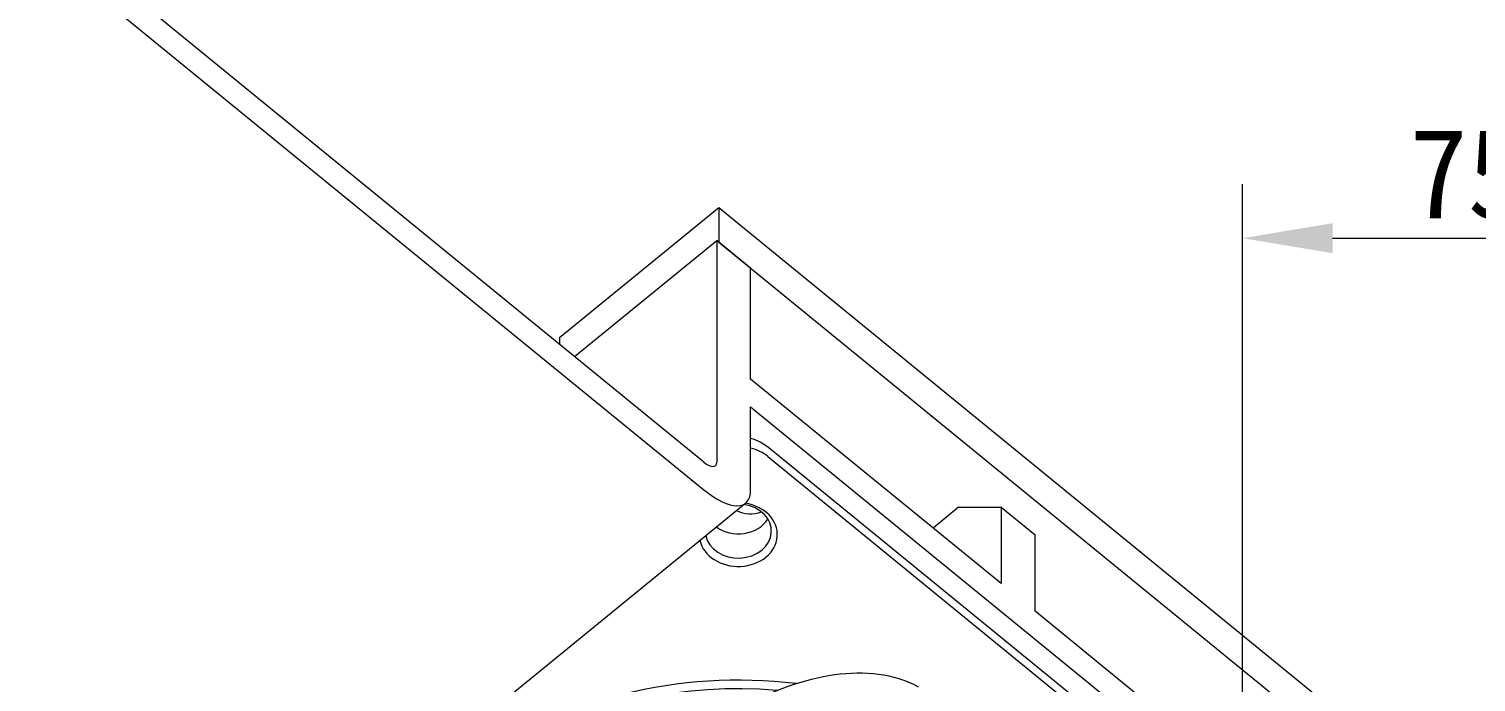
# Model space of a CAD drawing. Header units: millimetres. Extents: x 36 to 2484, y 36 to 1746.
# Drawn here: x 682 to 923.1, y 725.5 to 834.3 of the extents above; entities that cross this region are included whole.
import ezdxf

# ---------------------------------------------------------------- set-up
doc = ezdxf.new("R2010")
doc.units = ezdxf.units.MM
doc.header["$LTSCALE"] = 6
doc.layers.add('가는실선_A4', color=7, linetype='Continuous', lineweight=5)
doc.layers.add('굵은실선_A3', color=7, linetype='Continuous', lineweight=18)
doc.styles.add('치수문자_A3(2.5)', font='')
doc.styles.get('치수문자_A3(2.5)').set_extended_font_data('GulimChe')
doc.dimstyles.new('치수_A3(2.5)', dxfattribs={"dimscale": 6, "dimtxt": 2.5, "dimasz": 2.5, "dimexe": 1.5, "dimexo": 1, "dimgap": 0.5, "dimtad": 1, "dimtoh": 1, "dimdec": 1, "dimrnd": 1e-08, "dimdsep": 46, "dimtxsty": '치수문자_A3(2.5)', "dimcen": 0.09, "dimdle": 10, "dimclrd": 8, "dimclre": 8, "dimclrt": 7, "dimadec": 1, "dimazin": 2, "dimtfac": 0.8, "dimtmove": 0, "dimatfit": 3, "dimfxl": 1, "dimtolj": 1, "dimtzin": 0, "dimlwd": -1, "dimlwe": -1, "dimarcsym": 0})

# ---------------------------------------------------------------- blocks, each defined once
blk = doc.blocks.new('*D30')
at = {"layer": 'Defpoints', "color": 0, "transparency": 16777216}
for p in [(959.17, 799.43), (959.17, 667.43), (884.17, 647.43)]:
    blk.add_point(p, dxfattribs=at)
at = {"layer": '가는실선_A4', "color": 8, "transparency": 16777216}
for p, q in [((884.17, 653.43), (884.17, 808.43)), ((959.17, 673.43), (959.17, 808.43)), ((899.17, 799.43), (944.17, 799.43))]:
    blk.add_line(p, q, dxfattribs=at)
for points in [[(899.17, 801.93), (899.17, 796.93), (884.17, 799.43)], [(944.17, 801.93), (944.17, 796.93), (959.17, 799.43)]]:
    blk.add_solid(points, dxfattribs=at)
at = {"layer": '가는실선_A4', "color": 7, "transparency": 16777216, "insert": (921.67, 810.12), "char_height": 15, "attachment_point": 5, "style": '치수문자_A3(2.5)'}
blk.add_mtext('\\A1;75', dxfattribs=at)

msp = doc.modelspace()

# ---------------------------------------------------------------- linework, layer by layer
at = {"layer": '굵은실선_A3'}
for p, q in [((794.453, 762.106), (686.265, 850.441)), ((686.265, 845.822), (794.453, 757.487)), ((770.411, 782.891), (796.928, 804.541)), ((796.928, 804.541), (908.297, 713.609)), ((796.928, 804.541), (796.928, 798.768)), ((772.886, 779.715), (796.574, 799.056)), ((802.231, 794.438), (796.574, 799.056)), ((796.574, 799.056), (796.574, 762.106)), ((796.928, 798.768), (908.297, 707.835)), ((802.231, 775.962), (802.231, 794.438)), ((770.411, 782.891), (770.411, 781.736)), ((843.95, 741.899), (802.231, 775.962)), ((802.231, 757.487), (802.231, 771.344)), ((802.231, 771.344), (900.519, 691.092)), ((897.424, 689.228), (804.972, 764.714)), ((805.12, 763.033), (897.764, 687.389)), ((659.988, 639.847), (801.41, 755.318)), ((836.879, 754.6), (832.636, 751.136)), ((836.879, 754.6), (843.95, 754.6)), ((843.95, 754.6), (843.95, 741.899)), ((843.95, 754.6), (849.607, 749.982)), ((849.607, 737.28), (849.607, 749.982)), ((902.64, 693.979), (849.607, 737.28))]:
    msp.add_line(p, q, dxfattribs=at)
for centre, major_axis, ratio, start_param, end_param in [((800.177, 758.974), (-7, 0), 0.8187361, 3.9283603, 4.414576), ((794.453, 763.838), (1.897, -2.324), 0.4082483, 5.1760366, 6.7468329), ((794.453, 763.838), (6.957, -8.521), 0.4082483, 5.1760366, 6.7468329), ((800.177, 750.037), (-6.5, 0), 0.8164966, 0.1795239, 4.5328651), ((800.177, 750.614), (5.5, 0), 0.8164966, 3.3056648, 7.6899095), ((800.177, 754.655), (5.5, 0), 0.8164966, 3.9812673, 5.8164457), ((802.231, 756.91), (-4.188, 0), 0.8164966, 0.9772058, 2.0140562), ((800.177, 672.671), (-65.052, 0), 0.8164966, 4.5637774, 6.3546236), ((800.177, 672.094), (-64, 0), 0.8164966, 4.6110232, 6.0216844)]:
    msp.add_ellipse(centre, major_axis=major_axis, ratio=ratio, start_param=start_param, end_param=end_param, dxfattribs=at)
for points, knots in [([(802.231, 766.09), (802.783, 765.943), (803.317, 765.736), (804.225, 765.258), (804.616, 765.001), (804.971, 764.711)], [0.7307637, 0.7307637, 0.7307637, 0.7307637, 0.90280774, 0.90280774, 1.04683892, 1.04683892, 1.04683892, 1.04683892]), ([(737.093, 610.765), (734.937, 613.309), (733.561, 616.47), (731.978, 624.312), (732.137, 629.216), (734.173, 640.273), (736.218, 646.511), (741.898, 659.29), (745.492, 665.812), (753.832, 678.588), (758.559, 684.84), (768.702, 696.534), (774.115, 701.975), (785.157, 711.558), (790.784, 715.689), (801.845, 722.246), (807.265, 724.643), (817.569, 727.245), (822.511, 727.444), (828.037, 725.697), (829.105, 725.245), (830.114, 724.692)], [2.7533636, 2.7533636, 2.7533636, 2.7533636, 3.0010309, 3.0010309, 3.3167511, 3.3167511, 3.6593818, 3.6593818, 3.992865, 3.992865, 4.3216448, 4.3216448, 4.6495688, 4.6495688, 4.9798122, 4.9798122, 5.3168914, 5.3168914, 5.6586136, 5.6586136, 5.7441191, 5.7441191, 5.7441191, 5.7441191])]:
    msp.add_open_spline(points, degree=3, knots=knots, dxfattribs=at)

# ---------------------------------------------------------------- dimensions: what is measured, and where the dimension line sits
at = {"layer": '가는실선_A4', "color": 8, "true_color": 0x808080}
dim = msp.add_linear_dim(base=(959.168, 799.429), p1=(884.168, 647.429), p2=(959.168, 667.429), angle=180, dimstyle='치수_A3(2.5)', override={"dimgap": 0.5, "dimtoh": 0, "dimdec": 1, "dimtol": 0, "dimlim": 0, "dimtp": 0, "dimtm": 0, "dimtdec": 2, "dimtofl": 0, "dimatfit": 1}, dxfattribs=at)
dim.commit()
dim.dimension.update_dxf_attribs({"geometry": '*D30', "text_midpoint": (921.668, 799.429), "dimtype": 160})

doc.saveas('drawing.dxf')
